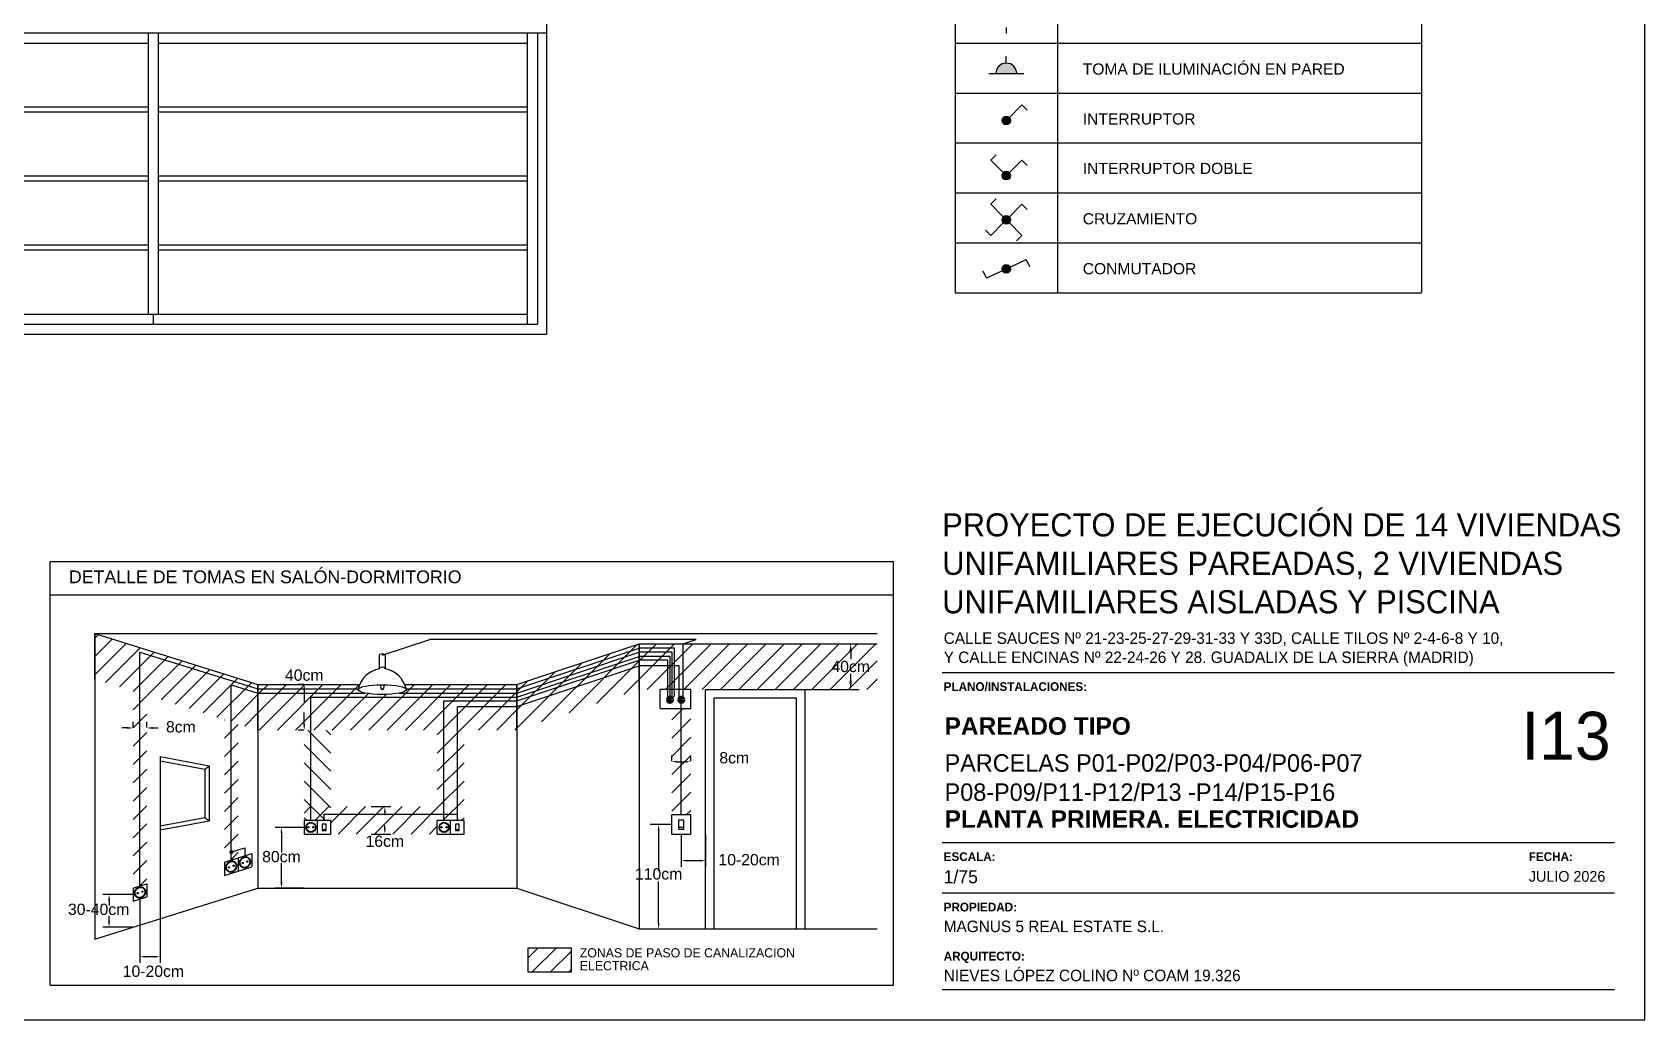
# Model space of a CAD drawing. Header units: millimetres. Extents: x 441156 to 441876, y 4514765 to 4515211.
# Drawn here: x 441447.04 to 441463.11, y 4515133.81 to 4515143.65 of the extents above; entities that cross this region are included whole.
import ezdxf

# ---------------------------------------------------------------- set-up
doc = ezdxf.new("R2010")
doc.units = ezdxf.units.MM
doc.linetypes.add('CYPE_RAYAPUNTO', pattern=[0.4125, 0.2025, -0.105, 0, -0.105])
doc.layers.add('01_cartela', color=6, linetype='Continuous', plot=False)
for name, color, linetype in [('01_eléctrico', 170, 'Continuous'), ('01_mono PRIMERA', 2, 'Continuous'), ('01_texto cartela', 5, 'Continuous'), ('01_textos', 7, 'Continuous'), ('CALEFAC_NOTAS', 7, 'Continuous'), ('CIRCUITOS SUELO RADIANTE', 1, 'Continuous'), ('INGIN ELECTRICIDAD TEXTO', 7, 'Continuous'), ('VENTILACIÓN NOTAS', 7, 'Continuous')]:
    doc.layers.add(name, color=color, linetype=linetype)
doc.styles.add('Century Gothic', font='', dxfattribs={"height": 2})
doc.styles.add('Century Gothic_3', font='', dxfattribs={"height": 4.5})
doc.styles.add('Century Gothic_5', font='', dxfattribs={"height": 2.5})
doc.styles.add('Century Gothic_6', font='', dxfattribs={"height": 11})
doc.styles.add('Estilo1', font='swissel.ttf')
doc.styles.add('NIEVES3', font='swisseb.ttf')
doc.styles.add('TEXTOINS_100_Century', font='', dxfattribs={"height": 0.13})
doc.styles.get('Century Gothic').set_extended_font_data('Century Gothic')
doc.styles.get('Century Gothic_3').set_extended_font_data('Century Gothic')
doc.styles.get('Century Gothic_5').set_extended_font_data('Century Gothic')
doc.styles.get('Century Gothic_6').set_extended_font_data('Century Gothic')
doc.styles.get('TEXTOINS_100_Century').set_extended_font_data('Century Gothic')
pattern_1 = [(45, (441385.052, 4515104.89434), (-0.09113505, 0.09113505), [])]

# ---------------------------------------------------------------- blocks, each defined once
blk = doc.blocks.new('A$C065C7C63')
at = {"layer": '01_mono PRIMERA', "color": 254}
for p, q in [((17.707, 4.63, 0), (17.707, 3, 0)), ((10.067, 2.9, 0), (13.742, 2.9)), ((17.707, 3, 0), (12.207, 3, 0)), ((13.742, 0.2), (13.742, 3)), ((13.842, 0.2), (13.842, 3)), ((13.842, 2.9), (17.517, 2.9, 0)), ((17.517, 0.1, 0), (17.517, 3, 0)), ((17.617, 3, 0), (17.617, 0.1, 0)), ((17.707, 3, 0), (17.707, 0, 0)), ((13.742, 2.263), (10.067, 2.263, 0)), ((17.517, 2.263, 0), (13.842, 2.263)), ((13.742, 2.213), (10.067, 2.213, 0)), ((17.517, 2.213, 0), (13.842, 2.213)), ((13.742, 1.575), (10.067, 1.575, 0)), ((13.742, 1.525), (10.067, 1.525, 0)), ((17.517, 1.575, 0), (13.842, 1.575)), ((17.517, 1.525, 0), (13.842, 1.525)), ((13.742, 0.888), (10.067, 0.888, 0)), ((13.742, 0.838), (10.067, 0.838, 0)), ((17.517, 0.888, 0), (13.842, 0.888)), ((17.517, 0.838, 0), (13.842, 0.838)), ((10.067, 0.2, 0), (17.517, 0.2, 0)), ((13.792, 0.1), (13.792, 0.2)), ((13.792, 0.1), (13.792, 0.2)), ((9.957, 0, 0), (17.707, 0, 0)), ((9.967, 0.1, 0), (17.617, 0.1, 0))]:
    blk.add_line(p, q, dxfattribs=at)

msp = doc.modelspace()

# ---------------------------------------------------------------- hatches: boundary and pattern name
at = {"layer": '01_eléctrico'}
msp.add_hatch(color=256, dxfattribs=at).paths.add_polyline_path([(441456.64384782, 4515143.24208938), (441456.85234455, 4515143.24208938, 1)])
h = msp.add_hatch(color=256, dxfattribs=at)
h.dxf.hatch_style = 1
edge = h.paths.add_edge_path()
edge.add_arc((441456.74809618, 4515142.77483111), 0.04300683, 0, 360)
h = msp.add_hatch(color=256, dxfattribs=at)
h.dxf.hatch_style = 1
edge = h.paths.add_edge_path()
edge.add_arc((441456.74809618, 4515142.22530476), 0.04300683, 0, 360)
h = msp.add_hatch(color=256, dxfattribs=at)
h.dxf.hatch_style = 1
edge = h.paths.add_edge_path()
edge.add_arc((441456.74809618, 4515141.7843585), 0.04300683, 0, 360)
h = msp.add_hatch(color=256, dxfattribs=at)
h.dxf.hatch_style = 1
edge = h.paths.add_edge_path()
edge.add_arc((441456.74809618, 4515141.29573542), 0.04300683, 0, 360)
at = {"layer": 'INGIN ELECTRICIDAD TEXTO'}
h = msp.add_hatch(dxfattribs=at)
h.set_pattern_fill('ANSI31', color=4, scale=0.040594, style=0)
h.set_pattern_definition(pattern_1)
h.paths.add_polyline_path([(441447.66593854, 4515137.2068021), (441447.66593854, 4515137.66144954), (441449.28967939, 4515137.15403052), (441449.28967939, 4515136.69938308)])
h = msp.add_hatch(dxfattribs=at)
h.set_pattern_fill('ANSI31', color=4, scale=0.040594, style=0)
h.set_pattern_definition(pattern_1)
h.paths.add_polyline_path([(441451.87102456, 4515136.69938308), (441451.87102456, 4515137.15403052), (441453.0888302, 4515137.55996573), (441453.0888302, 4515137.10531829)])
edge = h.paths.add_edge_path()
edge.add_line((441451.85290653, 4515136.69938308), (441451.87102456, 4515136.71750111))
h = msp.add_hatch(dxfattribs=at)
h.set_pattern_fill('ANSI31', color=4, scale=0.040594, style=0)
h.set_pattern_definition(pattern_1)
h.paths.add_polyline_path([(441455.45997183, 4515137.10531829), (441455.45997183, 4515137.55996573), (441453.0888302, 4515137.55996573), (441453.0888302, 4515137.10531829)])
h = msp.add_hatch(dxfattribs=at)
h.set_pattern_fill('ANSI31', color=4, scale=0.040594, style=0)
h.set_pattern_definition(pattern_1)
h.paths.add_polyline_path([(441448.0463397, 4515135.12549309), (441448.18289393, 4515135.16816629), (441448.18289393, 4515137.04525353), (441448.0463397, 4515137.08792673)])
h = msp.add_hatch(dxfattribs=at)
h.set_pattern_fill('ANSI31', color=4, scale=0.040594, style=0)
h.set_pattern_definition(pattern_1)
h.paths.add_polyline_path([(441453.60393951, 4515135.85380885), (441453.41358608, 4515135.85380885), (441453.41358608, 4515136.91509327), (441453.60393951, 4515136.91509327)])
h = msp.add_hatch(dxfattribs=at)
h.set_pattern_fill('ANSI31', color=4, scale=0.040594, style=0)
h.set_pattern_definition([(135, (441516.0424, 4515104.89434), (0.09113505, 0.09113505), [])])
h.paths.add_polyline_path([(441450.01700514, 4515136.69938308), (441449.75051034, 4515136.69938308), (441449.75051034, 4515135.79674134), (441449.88375774, 4515135.79674134), (441450.01700514, 4515135.79674134)])
h = msp.add_hatch(dxfattribs=at)
h.set_pattern_fill('ANSI31', color=4, scale=0.040594, style=0)
h.set_pattern_definition(pattern_1)
h.paths.add_polyline_path([(441451.07739364, 4515136.69938308), (441451.34388844, 4515136.69938308), (441451.34388844, 4515135.79674134), (441451.21064104, 4515135.79674134), (441451.07739364, 4515135.79674134)])
h = msp.add_hatch(dxfattribs=at)
h.set_pattern_fill('ANSI31', color=4, scale=0.040594, style=0)
h.set_pattern_definition(pattern_1)
h.paths.add_polyline_path([(441451.07739364, 4515135.66358383), (441450.01700514, 4515135.66358383), (441450.01700514, 4515135.79674134), (441449.88375774, 4515135.79674134), (441449.75051034, 4515135.79674134), (441449.75051034, 4515135.93676408), (441451.07739364, 4515135.93676408)])
h = msp.add_hatch(dxfattribs=at)
h.set_pattern_fill('ANSI31', color=4, scale=0.040594, style=0)
h.set_pattern_definition([(45, (441382.46257, 4515105.73816), (-0.09113505, 0.09113505), [])])
h.paths.add_polyline_path([(441451.97967271, 4515134.2887068), (441452.41372714, 4515134.2887068), (441452.41372714, 4515134.52714745), (441451.97967271, 4515134.52714745)])

# ---------------------------------------------------------------- linework, layer by layer
at = {"layer": '01_cartela', "color": 3}
msp.add_lwpolyline([(441432.47255193, 4515155.34750872), (441432.47255193, 4515133.8124847), (441463.11053999, 4515133.8124847), (441463.11053999, 4515155.34750872)], close=True, dxfattribs=at)
at = {"layer": '01_eléctrico'}
for p, q in [((441456.74809618, 4515143.70219555), (441456.74809618, 4515143.64041875)), ((441456.74809618, 4515143.34633775), (441456.74809618, 4515143.41583665)), ((441456.57434891, 4515143.24208938), (441456.92184345, 4515143.24208938))]:
    msp.add_line(p, q, dxfattribs=at)
for points in [[(441456.77850661, 4515142.80524153), (441456.90339207, 4515142.93012699), (441456.95691441, 4515142.87660465)], [(441456.71768576, 4515142.25571518), (441456.5928003, 4515142.38060064), (441456.64632264, 4515142.43412298)], [(441456.77850661, 4515142.25571518), (441456.90339207, 4515142.38060064), (441456.95691441, 4515142.3270783)], [(441456.71768576, 4515141.81476892), (441456.5928003, 4515141.93965438), (441456.64632264, 4515141.99317673)], [(441456.77850661, 4515141.81476892), (441456.90339207, 4515141.93965438), (441456.95691441, 4515141.88613204)], [(441456.71768576, 4515141.75394808), (441456.5928003, 4515141.62906262), (441456.53927796, 4515141.68258496)], [(441456.7785066, 4515141.75394808), (441456.90339207, 4515141.62906262), (441456.84986973, 4515141.57554028)], [(441456.78707361, 4515141.3139109), (441456.9471409, 4515141.3885515), (441456.97912973, 4515141.31995123)], [(441456.70911876, 4515141.27755995), (441456.54905147, 4515141.20291935), (441456.51706264, 4515141.27151962)]]:
    msp.add_lwpolyline(points, dxfattribs=at)
for centre in [(441456.74809618, 4515142.77483111), (441456.74809618, 4515142.22530476), (441456.74809618, 4515141.7843585), (441456.74809618, 4515141.29573542)]:
    msp.add_circle(centre, 0.04300683, dxfattribs=at)
msp.add_arc((441456.74809618, 4515143.24208938), 0.10424836, 0, 180, dxfattribs=at)
at = {"layer": '01_texto cartela', "color": 5}
for p, q in [((441456.10926684, 4515137.27339118), (441462.81053999, 4515137.27339118)), ((441456.10926684, 4515135.5790118), (441462.81053999, 4515135.5790118)), ((441456.10926684, 4515135.07669236), (441462.81053999, 4515135.07669236)), ((441456.10926684, 4515134.1124847), (441462.81053999, 4515134.1124847))]:
    msp.add_line(p, q, dxfattribs=at)
at = {"layer": 'CALEFAC_NOTAS', "color": 7}
msp.add_line((441447.2194354, 4515138.37791631), (441455.62406073, 4515138.37791631), dxfattribs=at)
at = {"layer": 'CIRCUITOS SUELO RADIANTE', "color": 7}
for p, q in [((441456.23964899, 4515152.50185451), (441456.23964899, 4515141.05837702)), ((441460.8865637, 4515152.50185451), (441460.8865637, 4515141.05837702)), ((441456.23964899, 4515141.05837703), (441460.8865637, 4515141.05837703)), ((441447.2194354, 4515134.15861768), (441447.2194354, 4515138.37791631)), ((441455.62406073, 4515134.15861768), (441455.62406073, 4515138.37791631)), ((441447.2194354, 4515138.04581631), (441455.62406073, 4515138.04581631)), ((441447.2194354, 4515134.15861768), (441455.62406073, 4515134.15861768))]:
    msp.add_line(p, q, dxfattribs=at)
at = {"layer": 'INGIN ELECTRICIDAD TEXTO', "color": 4}
for p, q in [((441447.66593854, 4515137.66144954), (441447.66593854, 4515134.61693543)), ((441447.66593854, 4515137.66144954), (441455.45997183, 4515137.66144954)), ((441447.66593854, 4515137.66144954), (441449.28967939, 4515137.15403052)), ((441447.66593854, 4515137.2068021), (441447.66593854, 4515137.66144954)), ((441450.52897398, 4515137.44523103), (441451.00211331, 4515137.60294414)), ((441453.6579948, 4515137.60294414), (441451.00211331, 4515137.60294414)), ((441453.52905955, 4515137.55996573), (441453.6579948, 4515137.60294414)), ((441448.11461682, 4515135.14682969), (441448.11461682, 4515137.47674854)), ((441448.11461682, 4515137.47674854), (441449.28967939, 4515137.10954148)), ((441450.49898322, 4515137.44533348), (441450.49898322, 4515137.31115565)), ((441450.55896558, 4515137.44521926), (441450.55896558, 4515137.31104143)), ((441451.87102456, 4515137.15403052), (441453.0888302, 4515137.55996573)), ((441451.87102456, 4515137.10954148), (441453.0888302, 4515137.5154767)), ((441451.87102456, 4515137.06894796), (441453.0888302, 4515137.47488318)), ((441451.87102456, 4515137.02832155), (441453.0888302, 4515137.43425676)), ((441453.0888302, 4515137.55996573), (441453.0888302, 4515134.71841923)), ((441453.0888302, 4515137.55996573), (441455.45997183, 4515137.55996573)), ((441453.0888302, 4515137.10531829), (441453.0888302, 4515137.55996573)), ((441453.44007452, 4515137.5154767), (441453.0888302, 4515137.5154767)), ((441453.41681871, 4515137.47488318), (441453.0888302, 4515137.47488318)), ((441453.39652195, 4515137.43425676), (441453.0888302, 4515137.43425676)), ((441453.39652195, 4515137.00415005), (441453.39652195, 4515137.43425676)), ((441453.41681871, 4515137.00415005), (441453.41681871, 4515137.47488318)), ((441453.44007452, 4515137.04024074), (441453.44007452, 4515137.5154767)), ((441453.52905955, 4515137.00415005), (441453.52905955, 4515137.55996573)), ((441454.74688144, 4515137.55996573), (441455.28225801, 4515137.55996573)), ((441455.19701162, 4515137.48040243), (441455.19701162, 4515137.40652222)), ((441451.87102456, 4515136.99124139), (441453.0888302, 4515137.3971766)), ((441451.87102456, 4515136.93451311), (441453.0888302, 4515137.34044832)), ((441453.37622519, 4515137.3971766), (441453.0888302, 4515137.3971766)), ((441453.48846603, 4515137.34044832), (441453.0888302, 4515137.34044832)), ((441453.37622519, 4515137.00415005), (441453.37622519, 4515137.3971766)), ((441453.48846603, 4515137.00415005), (441453.48846603, 4515137.34044832)), ((441449.02448324, 4515135.40438126), (441449.02448324, 4515137.15182176)), ((441449.02448324, 4515137.15182176), (441449.28967939, 4515137.06894796)), ((441449.28967939, 4515136.69938308), (441449.28967939, 4515137.15403052)), ((441449.28967939, 4515137.15403052), (441449.28967939, 4515135.12435445)), ((441449.28967939, 4515137.15403052), (441450.304871, 4515137.15403052)), ((441449.28967939, 4515137.05247769), (441449.39123222, 4515137.15403052)), ((441449.28967939, 4515136.87020758), (441449.57350233, 4515137.15403052)), ((441449.28967939, 4515137.10954148), (441450.2913711, 4515137.10954148)), ((441449.301125, 4515136.69938308), (441449.75577244, 4515137.15403052)), ((441449.48339511, 4515136.69938308), (441449.93804255, 4515137.15403052)), ((441449.66566522, 4515136.69938308), (441450.12031266, 4515137.15403052)), ((441449.74652152, 4515137.15403052), (441449.69070542, 4515137.15403052)), ((441449.84793533, 4515136.69938308), (441450.30258277, 4515137.15403052)), ((441450.39474566, 4515136.69938308), (441450.8493931, 4515137.15403052)), ((441450.48129746, 4515137.1504751), (441450.48485288, 4515137.15403052)), ((441450.57701577, 4515136.69938308), (441451.03166321, 4515137.15403052)), ((441450.75307695, 4515137.15403052), (441451.81013428, 4515137.15403052)), ((441450.75928588, 4515136.69938308), (441451.21393332, 4515137.15403052)), ((441450.76657686, 4515137.10954148), (441451.87102456, 4515137.10954148)), ((441450.94155599, 4515136.69938308), (441451.39620343, 4515137.15403052)), ((441451.1238261, 4515136.69938308), (441451.57847353, 4515137.15403052)), ((441451.22934721, 4515137.15403052), (441451.87102456, 4515137.15403052)), ((441451.3060962, 4515136.69938308), (441451.76074364, 4515137.15403052)), ((441451.87102456, 4515136.69938308), (441451.87102456, 4515137.15403052)), ((441451.87102456, 4515137.15403052), (441451.87102456, 4515135.12435445)), ((441453.7509194, 4515134.71841923), (441453.7509194, 4515137.10531829)), ((441453.7509194, 4515137.10531829), (441454.73977758, 4515137.10531829)), ((441454.73977758, 4515137.10531829), (441454.73977758, 4515134.71841923)), ((441454.74688144, 4515137.10531829), (441455.28225801, 4515137.10531829)), ((441455.19701162, 4515137.18488159), (441455.19701162, 4515137.2587618)), ((441449.28967939, 4515137.06894796), (441450.35646503, 4515137.06894796)), ((441449.75159571, 4515137.09719959), (441449.75159571, 4515136.97947838)), ((441449.81713404, 4515135.79674134), (441449.81713404, 4515137.02832155)), ((441449.81713404, 4515137.02832155), (441451.87102456, 4515137.02832155)), ((441450.03020544, 4515136.69938308), (441450.3934364, 4515137.06261404)), ((441450.21247555, 4515136.69938308), (441450.56783978, 4515137.05474731)), ((441450.70148292, 4515137.06894796), (441451.87102456, 4515137.06894796)), ((441451.14401734, 4515135.79674134), (441451.14401734, 4515136.99124139)), ((441451.14401734, 4515136.99124139), (441451.87102456, 4515136.99124139)), ((441451.48836631, 4515136.69938308), (441451.87102456, 4515137.08204133)), ((441453.39652195, 4515137.00147444), (441453.44007452, 4515137.04024074)), ((441453.50876279, 4515135.85380885), (441453.50876279, 4515137.00415005)), ((441453.83616579, 4515134.71841923), (441453.83616579, 4515137.0200719)), ((441453.83616579, 4515137.0200719), (441454.65453118, 4515137.0200719)), ((441454.65453118, 4515137.0200719), (441454.65453118, 4515134.71841923)), ((441448.95620613, 4515136.80069551), (441448.9584141, 4515136.80290348)), ((441449.75159571, 4515136.75621401), (441449.75159571, 4515136.87393522)), ((441451.27726474, 4515135.79674134), (441451.27726474, 4515136.93451311)), ((441451.27726474, 4515136.93451311), (441451.87102456, 4515136.93451311)), ((441451.67063642, 4515136.69938308), (441451.87102456, 4515136.89977122)), ((441447.98950877, 4515136.72048855), (441447.93267784, 4515136.72048855)), ((441448.0463397, 4515136.72556274), (441448.0463397, 4515136.78137883)), ((441448.18289393, 4515136.72556274), (441448.18289393, 4515136.78137883)), ((441448.23972486, 4515136.72048855), (441448.29655579, 4515136.72048855)), ((441448.95620613, 4515136.6184254), (441449.09276036, 4515136.75497963)), ((441449.74652152, 4515136.69938308), (441449.69070542, 4515136.69938308)), ((441451.85290653, 4515136.69938308), (441451.87102456, 4515136.71750111)), ((441448.95620613, 4515136.43615529), (441449.09276036, 4515136.57270952)), ((441448.31543488, 4515136.43477646), (441448.31543488, 4515135.70485085)), ((441448.31543488, 4515136.43477646), (441448.80255713, 4515136.34344104)), ((441448.31543488, 4515136.39418294), (441448.76196361, 4515136.3104588)), ((441448.76196361, 4515136.3104588), (441448.80255713, 4515136.34344104)), ((441448.76196361, 4515136.3104588), (441448.76196361, 4515135.82916851)), ((441448.80255713, 4515136.34344104), (441448.80255713, 4515135.79618627)), ((441448.95620613, 4515136.25388518), (441449.09276036, 4515136.39043941)), ((441453.41358608, 4515136.38952525), (441453.41358608, 4515136.44534134)), ((441453.47041701, 4515136.38445106), (441453.54710858, 4515136.38445106)), ((441453.60393951, 4515136.38952525), (441453.60393951, 4515136.44534134)), ((441448.95620613, 4515136.07161507), (441449.09276036, 4515136.2081693)), ((441448.95620613, 4515135.88934496), (441449.09276036, 4515136.02589919)), ((441448.31543488, 4515135.74544437), (441448.76196361, 4515135.82916851)), ((441448.76196361, 4515135.82916851), (441448.80255713, 4515135.79618627)), ((441448.95620613, 4515135.70707485), (441449.09276036, 4515135.84362908)), ((441449.95038144, 4515135.86172458), (441451.27726474, 4515135.86172458)), ((441449.95038144, 4515135.79674134), (441449.95038144, 4515135.86172458)), ((441450.41902618, 4515135.93676408), (441450.61540319, 4515135.93676408)), ((441450.5545129, 4515135.87993315), (441450.5545129, 4515135.85294553)), ((441448.31543488, 4515135.70485085), (441448.80255713, 4515135.79618627)), ((441448.31543488, 4515135.69977666), (441448.31543488, 4515134.37998497)), ((441448.95620613, 4515135.52480474), (441449.09276036, 4515135.66135897)), ((441449.74543615, 4515135.73016259), (441449.463075, 4515135.73016259)), ((441449.52396529, 4515135.67333166), (441449.52396529, 4515135.4800301)), ((441450.41902618, 4515135.66358383), (441450.61540319, 4515135.66358383)), ((441450.5545129, 4515135.72041476), (441450.5545129, 4515135.74740238)), ((441453.41358608, 4515135.75869634), (441453.19998304, 4515135.75869634)), ((441453.28301285, 4515135.70186541), (441453.28301285, 4515135.29671856)), ((441453.50876279, 4515135.65850964), (441453.50876279, 4515135.33763777)), ((441453.7509194, 4515135.65850964), (441453.7509194, 4515135.33763777)), ((441449.02448324, 4515135.48320143), (441449.09276036, 4515135.50453803)), ((441449.09276036, 4515135.50453803), (441449.16103748, 4515135.52587463)), ((441449.16103748, 4515135.44705445), (441449.16103748, 4515135.52587463)), ((441448.95620613, 4515135.38304466), (441449.09276036, 4515135.42571786)), ((441448.95620613, 4515135.38304466), (441448.95620613, 4515135.25152686)), ((441449.0151298, 4515135.40145831), (441449.09276036, 4515135.47908886)), ((441449.09276036, 4515135.42571786), (441449.22931459, 4515135.46839105)), ((441449.09276036, 4515135.42571786), (441449.09276036, 4515135.29420006)), ((441449.09276036, 4515135.42571786), (441449.09276036, 4515135.29420006)), ((441449.09276036, 4515135.29420006), (441449.22931459, 4515135.33687326)), ((441449.22931459, 4515135.46839105), (441449.22931459, 4515135.33687326)), ((441449.52396529, 4515135.18118538), (441449.52396529, 4515135.37448694)), ((441453.56559372, 4515135.39852805), (441453.69408847, 4515135.39852805)), ((441448.95620613, 4515135.25152686), (441449.09276036, 4515135.29420006)), ((441453.28301285, 4515134.77525016), (441453.28301285, 4515135.1911754)), ((441447.66593854, 4515134.61693543), (441449.28967939, 4515135.12435445)), ((441448.04126551, 4515135.05973453), (441447.74567726, 4515135.05975451)), ((441448.0463397, 4515135.12549309), (441448.18289393, 4515135.16816629)), ((441448.0463397, 4515135.12549309), (441448.0463397, 4515134.99397529)), ((441448.0463397, 4515134.99397529), (441448.18289393, 4515135.03664849)), ((441448.18289393, 4515135.16816629), (441448.18289393, 4515135.03664849)), ((441449.28967939, 4515135.12435445), (441451.87102456, 4515135.12435445)), ((441449.74543615, 4515135.12435445), (441449.463075, 4515135.12435445)), ((441451.87102456, 4515135.12435445), (441453.0888302, 4515134.71841923)), ((441447.8065637, 4515135.00291946), (441447.80656016, 4515134.95055685)), ((441448.11461682, 4515135.0102377), (441448.11461682, 4515134.37998497)), ((441448.04124362, 4515134.7358043), (441447.74565537, 4515134.73582427)), ((441447.80654949, 4515134.79265109), (441447.80655303, 4515134.8450137)), ((441453.0888302, 4515134.71841923), (441455.45997183, 4515134.71841923)), ((441448.25860395, 4515134.44087526), (441448.17144775, 4515134.44087526))]:
    msp.add_line(p, q, dxfattribs=at)
at = {"layer": 'INGIN ELECTRICIDAD TEXTO', "color": 4, "linetype": 'Continuous'}
for p, q in [((441453.60393951, 4515137.10531829), (441453.29956561, 4515137.10531829)), ((441453.29956561, 4515136.91509327), (441453.29956561, 4515137.10531829)), ((441453.60393951, 4515136.91509327), (441453.60393951, 4515137.10531829)), ((441453.29956561, 4515136.91509327), (441453.60393951, 4515136.91509327)), ((441453.60393951, 4515135.85380885), (441453.41358608, 4515135.85380885)), ((441453.41358608, 4515135.66358383), (441453.41358608, 4515135.85380885)), ((441453.60393951, 4515135.66358383), (441453.60393951, 4515135.85380885)), ((441449.88375774, 4515135.79674134), (441449.75051034, 4515135.79674134)), ((441449.75051034, 4515135.79674134), (441449.75051034, 4515135.66358383)), ((441449.75051034, 4515135.79674134), (441449.75051034, 4515135.66358383)), ((441449.75051034, 4515135.66358383), (441449.88375774, 4515135.66358383)), ((441450.01700514, 4515135.79674134), (441449.88375774, 4515135.79674134)), ((441449.88375774, 4515135.66358383), (441449.88375774, 4515135.79674134)), ((441449.88375774, 4515135.66358383), (441450.01700514, 4515135.66358383)), ((441449.93143707, 4515135.76030924), (441449.93143707, 4515135.69705376)), ((441449.96925152, 4515135.76030924), (441449.93143707, 4515135.76030924)), ((441449.93143707, 4515135.71019775), (441449.96925152, 4515135.71019775)), ((441449.93143707, 4515135.69705376), (441449.96925152, 4515135.69705376)), ((441449.96925152, 4515135.69705376), (441449.96925152, 4515135.76030924)), ((441450.01700514, 4515135.66358383), (441450.01700514, 4515135.79674134)), ((441451.21064104, 4515135.79674134), (441451.07739364, 4515135.79674134)), ((441451.07739364, 4515135.66358383), (441451.07739364, 4515135.79674134)), ((441451.07739364, 4515135.66358383), (441451.21064104, 4515135.66358383)), ((441451.34388844, 4515135.79674134), (441451.21064104, 4515135.79674134)), ((441451.21064104, 4515135.66358383), (441451.21064104, 4515135.79674134)), ((441451.21064104, 4515135.66358383), (441451.34388844, 4515135.66358383)), ((441451.25832037, 4515135.76030924), (441451.25832037, 4515135.69705376)), ((441451.29613482, 4515135.76030924), (441451.25832037, 4515135.76030924)), ((441451.25832037, 4515135.71019775), (441451.29613482, 4515135.71019775)), ((441451.25832037, 4515135.69705376), (441451.29613482, 4515135.69705376)), ((441451.29613482, 4515135.69705376), (441451.29613482, 4515135.76030924)), ((441451.34388844, 4515135.66358383), (441451.34388844, 4515135.79674134)), ((441453.41358608, 4515135.66358383), (441453.60393951, 4515135.66358383)), ((441453.4816994, 4515135.80176298), (441453.4816994, 4515135.71139801)), ((441453.53572005, 4515135.80176298), (441453.4816994, 4515135.80176298)), ((441453.4816994, 4515135.73017515), (441453.53572005, 4515135.73017515)), ((441453.4816994, 4515135.71139801), (441453.53572005, 4515135.71139801)), ((441453.53572005, 4515135.71139801), (441453.53572005, 4515135.80176298))]:
    msp.add_line(p, q, dxfattribs=at)
at = {"layer": 'INGIN ELECTRICIDAD TEXTO', "color": 4}
for points, const_width in [([(441453.37622519, 4515137.00147444, 1), (441453.41681871, 4515137.00147444, 1)], 0.04059352), ([(441453.48846603, 4515137.00147444, 1), (441453.52905955, 4515137.00147444, 1)], 0.04059352), ([(441449.01433486, 4515135.48320143, 1), (441449.03463162, 4515135.48320143, 1)], 0.02029676)]:
    msp.add_lwpolyline(points, format="xyb", close=True, dxfattribs=dict(at, const_width=const_width))
msp.add_lwpolyline([(441451.97967271, 4515134.2887068), (441452.41372714, 4515134.2887068), (441452.41372714, 4515134.52714745), (441451.97967271, 4515134.52714745)], close=True, dxfattribs=at)
at = {"layer": 'INGIN ELECTRICIDAD TEXTO', "color": 4, "linetype": 'Continuous'}
for centre, radius in [((441449.81797491, 4515135.72997967), 0.0504535), ((441449.81797491, 4515135.72997967), 0.04586682), ((441449.79209109, 4515135.73063477), 0.00661513), ((441449.84312198, 4515135.73063477), 0.00661513), ((441451.14485821, 4515135.72997967), 0.0504535), ((441451.14485821, 4515135.72997967), 0.04586682), ((441451.1189744, 4515135.73063477), 0.00661513), ((441451.17000529, 4515135.73063477), 0.00661513)]:
    msp.add_circle(centre, radius, dxfattribs=at)
at = {"layer": 'INGIN ELECTRICIDAD TEXTO', "color": 4}
for centre, start, end in [((441450.54954941, 4515137.050391), 100.970286236, 168.63035346), ((441450.50839854, 4515137.050391), 11.36964654, 79.029713764)]:
    msp.add_arc(centre, 0.26572293, start, end, dxfattribs=at)
for centre, major_axis, ratio, start_param, end_param in [((441450.52897398, 4515137.44523103), (0.02999161, 0), 0.4539946762, -0.0008645368, 3.1491171042), ((441450.52897398, 4515137.31125811), (-0.02999161, 0), 0.4539946762, 3.1415926536, 6.2831853072), ((441450.52897398, 4515137.15144565), (0, 0.04867057), 0.4199612415, 1.574431516, 4.7087537912)]:
    msp.add_ellipse(centre, major_axis=major_axis, ratio=ratio, start_param=start_param, end_param=end_param, dxfattribs=at)
for centre, major_axis, ratio in [((441450.52897398, 4515137.10277508), (0.23993288, 0), 0.202850762), ((441449.02448324, 4515135.33862236), (-0.03236955, -0.04975203), 0.885955572), ((441449.02448324, 4515135.33862236), (-0.02923202, -0.04492964), 0.8545401885), ((441449.00169001, 4515135.33149947), (-0.00362353, -0.00556937), 0.8155785569), ((441449.04858861, 4515135.34625036), (-0.00362353, -0.00556937), 0.8155785569), ((441449.16103748, 4515135.38129556), (-0.03236955, -0.04975203), 0.885955572), ((441449.16103748, 4515135.38129556), (-0.02923202, -0.04492964), 0.8545401885), ((441449.13824424, 4515135.37417267), (-0.00362353, -0.00556937), 0.8155785569), ((441449.18514284, 4515135.38892355), (-0.00362353, -0.00556937), 0.8155785569), ((441448.11461682, 4515135.08107079), (-0.03236955, -0.04975203), 0.885955572), ((441448.11461682, 4515135.08107079), (-0.02923202, -0.04492964), 0.8545401885), ((441448.09182358, 4515135.07394791), (-0.00362353, -0.00556937), 0.8155785569), ((441448.13872219, 4515135.08869879), (-0.00362353, -0.00556937), 0.8155785569)]:
    msp.add_ellipse(centre, major_axis=major_axis, ratio=ratio, dxfattribs=at)
for points in [[(441455.18375107, 4515137.48040243), (441455.21027217, 4515137.48040243), (441455.19701162, 4515137.55996573)], [(441449.74212388, 4515137.09719959), (441449.76106753, 4515137.09719959), (441449.75159571, 4515137.15403052)], [(441455.18375107, 4515137.18488159), (441455.21027217, 4515137.18488159), (441455.19701162, 4515137.10531829)], [(441447.98950877, 4515136.72996037), (441447.98950877, 4515136.71101672), (441448.0463397, 4515136.72048855)], [(441448.23972486, 4515136.72996037), (441448.23972486, 4515136.71101672), (441448.18289393, 4515136.72048855)], [(441449.74212388, 4515136.75621401), (441449.76106753, 4515136.75621401), (441449.75159571, 4515136.69938308)], [(441453.47041701, 4515136.39392288), (441453.47041701, 4515136.37497924), (441453.41358608, 4515136.38445106)], [(441453.54710858, 4515136.39392288), (441453.54710858, 4515136.37497924), (441453.60393951, 4515136.38445106)], [(441450.54504108, 4515135.87993315), (441450.56398472, 4515135.87993315), (441450.5545129, 4515135.93676408)], [(441449.51449346, 4515135.67333166), (441449.53343711, 4515135.67333166), (441449.52396529, 4515135.73016259)], [(441450.54504108, 4515135.72041476), (441450.56398472, 4515135.72041476), (441450.5545129, 4515135.66358383)], [(441453.27354103, 4515135.70186541), (441453.29248467, 4515135.70186541), (441453.28301285, 4515135.75869634)], [(441453.56559372, 4515135.40799987), (441453.56559372, 4515135.38905623), (441453.50876279, 4515135.39852805)], [(441453.69408847, 4515135.40799987), (441453.69408847, 4515135.38905623), (441453.7509194, 4515135.39852805)], [(441449.51449346, 4515135.18118538), (441449.53343711, 4515135.18118538), (441449.52396529, 4515135.12435445)], [(441447.79709188, 4515135.00292011), (441447.81603552, 4515135.00291882), (441447.80656754, 4515135.05975039)], [(441447.79707767, 4515134.79265173), (441447.81602131, 4515134.79265045), (441447.80654565, 4515134.73582016)], [(441453.27354103, 4515134.77525016), (441453.29248467, 4515134.77525016), (441453.28301285, 4515134.71841923)], [(441448.17144775, 4515134.45034708), (441448.17144775, 4515134.43140343), (441448.11461682, 4515134.44087526)], [(441448.25860395, 4515134.45034708), (441448.25860395, 4515134.43140343), (441448.31543488, 4515134.44087526)]]:
    msp.add_solid(points, dxfattribs=at)
at = {"layer": 'VENTILACIÓN NOTAS', "color": 5}
for p, q in [((441457.25654338, 4515152.50185451), (441457.25654338, 4515141.05837703)), ((441456.23964899, 4515143.54608952), (441460.8865637, 4515143.54608952)), ((441456.23964899, 4515143.04854702), (441460.8865637, 4515143.04854702)), ((441456.23964899, 4515142.55100452), (441460.8865637, 4515142.55100452)), ((441456.23964899, 4515142.05346202), (441460.8865637, 4515142.05346202)), ((441456.23964899, 4515141.55591952), (441460.8865637, 4515141.55591952))]:
    msp.add_line(p, q, dxfattribs=at)

# ---------------------------------------------------------------- block references
at = {"layer": '01_mono PRIMERA', "color": 170, "linetype": 'CYPE_RAYAPUNTO', "ltscale": 2.5}
msp.add_blockref('A$C065C7C63', (441434.45838567, 4515140.64417545), dxfattribs=at)

# ---------------------------------------------------------------- texts
at = {"layer": '01_texto cartela', "color": 5}
for s, insert, char_height, width, attachment_point, style in [('\\PPROYECTO DE EJECUCIÓN DE 14 VIVIENDAS UNIFAMILIARES PAREADAS, 2 VIVIENDAS UNIFAMILIARES AISLADAS Y PISCINA', (441456.10926684, 4515139.24320227), 0.23, 6.8221698289, 1, 'Century Gothic_3'), ('CALLE SAUCES Nº 21-23-25-27-29-31-33 Y 33D, CALLE TILOS Nº 2-4-6-8 Y 10, \\PY CALLE ENCINAS Nº 22-24-26 Y 28. GUADALIX DE LA SIERRA (MADRID)', (441456.12406073, 4515137.67310265), 0.114550418, 9.2468106263, 1, 'Century Gothic'), ('{\\fCentury Gothic|b1|i0|c0|p34;PLANO/INSTALACIONES: }', (441456.12406073, 4515137.17613372), 0.0870135776, 2.1171461181, 1, 'Century Gothic'), ('\\pt2.3273;\\PPARCELAS P01-P02/P03-P04/P06-P07\\PP08-P09/P11-P12/P13 -P14/P15-P16 ', (441456.13293706, 4515135.99094298), 0.1745530179, 7.0090801689, 7, 'Century Gothic_5'), ('\\pt2.3273;PLANTA PRIMERA. ELECTRICIDAD', (441456.13293706, 4515135.72377073), 0.1745530179, 7.0090801689, 7, 'NIEVES3'), ('{\\fCentury Gothic|b1|i0|c0|p34;ESCALA: }', (441456.12406073, 4515135.48175434), 0.0870135776, 2.1171461181, 1, 'Century Gothic'), ('{\\fCentury Gothic|b1|i0|c0|p34;FECHA: }', (441461.95492815, 4515135.48175434), 0.0870135776, 2.1171461181, 1, 'Century Gothic'), ('1/75', (441456.12406073, 4515135.3031219), 0.130914763, 2.1171461181, 1, 'Century Gothic'), ('JULIO 2026', (441461.95492815, 4515135.29489519), 0.106913723, 3.5043768434, 1, 'Century Gothic'), ('{\\fCentury Gothic|b1|i0|c0|p34;PROPIEDAD:}', (441456.12406073, 4515134.97906928), 0.0870135776, 0.8370923696, 1, 'Century Gothic'), ('MAGNUS 5 REAL ESTATE S.L.', (441456.12406073, 4515134.80043684), 0.114550418, 4.882308024, 1, 'Century Gothic'), ('{\\fCentury Gothic|b1|i0|c0|p34;ARQUITECTO:}', (441456.12406073, 4515134.489984), 0.0870135776, 0.8370923696, 1, 'Century Gothic'), ('NIEVES LÓPEZ COLINO Nº COAM 19.326', (441456.12406073, 4515134.31135157), 0.114550418, 3.6515309653, 1, 'Century Gothic')]:
    msp.add_mtext(s, dxfattribs=dict(at, insert=insert, char_height=char_height, width=width, attachment_point=attachment_point, style=style))
at = {"layer": '01_texto cartela', "color": 1}
for s, insert, char_height, width, attachment_point, style in [('\\pt2.3273;PAREADO TIPO ', (441456.13293706, 4515136.64975464), 0.1745530179, 7.0090801689, 7, 'NIEVES3'), ('I13', (441462.77101276, 4515136.88187026), 0.478574677, 1.0498533469, 3, 'Century Gothic_6')]:
    msp.add_mtext(s, dxfattribs=dict(at, insert=insert, char_height=char_height, width=width, attachment_point=attachment_point, style=style))
at = {"layer": '01_textos', "color": 5, "style": 'Estilo1'}
for s, height, p in [('TOMA DE ILUMINACIÓN EN PARED', 0.1113959385, (441457.50968693, 4515143.23220226)), ('INTERRUPTOR', 0.1113959385, (441457.50968693, 4515142.73465977)), ('INTERRUPTOR DOBLE', 0.1113959385, (441457.50968693, 4515142.24112061)), ('CRUZAMIENTO', 0.1113959385, (441457.50968693, 4515141.73957477)), ('CONMUTADOR', 0.111395939, (441457.50968693, 4515141.24203227))]:
    msp.add_text(s, height=height, dxfattribs=at).set_placement(p)
at = {"layer": '01_textos', "color": 1, "style": 'Estilo1'}
msp.add_text('DETALLE DE TOMAS EN SALÓN-DORMITORIO', height=0.1266796486, dxfattribs=at).set_placement((441447.40605356, 4515138.16351032))
at = {"layer": 'INGIN ELECTRICIDAD TEXTO', "color": 4, "style": 'TEXTOINS_100_Century'}
for s, height, p in [('ZONAS DE PASO DE CANALIZACION', 0.0916173226, (441452.49747381, 4515134.43381758)), ('ELECTRICA', 0.091617323, (441452.49747381, 4515134.30491883))]:
    msp.add_text(s, height=height, dxfattribs=at).set_placement(p)
at = {"layer": 'INGIN ELECTRICIDAD TEXTO', "color": 4, "char_height": 0.1125, "style": 'Estilo1'}
for s, insert, attachment_point in [('40cm', (441449.75159571, 4515137.24650663), 5), ('40cm', (441455.19701162, 4515137.33264201), 5), ('8cm', (441448.52209796, 4515136.73097936), 5), ('8cm', (441454.03653643, 4515136.42264231), 5), ('16cm', (441450.5545129, 4515135.59111244), 5), ('80cm', (441449.52396529, 4515135.43731953), 5), ('10-20cm', (441453.87907546, 4515135.40682498), 4), ('110cm', (441453.28301285, 4515135.26530227), 5), ('30-40cm', (441447.70257188, 4515134.91237209), 5), ('10-20cm', (441448.24823596, 4515134.29527966), 5)]:
    msp.add_mtext(s, dxfattribs=dict(at, insert=insert, attachment_point=attachment_point))

doc.saveas('drawing.dxf')
